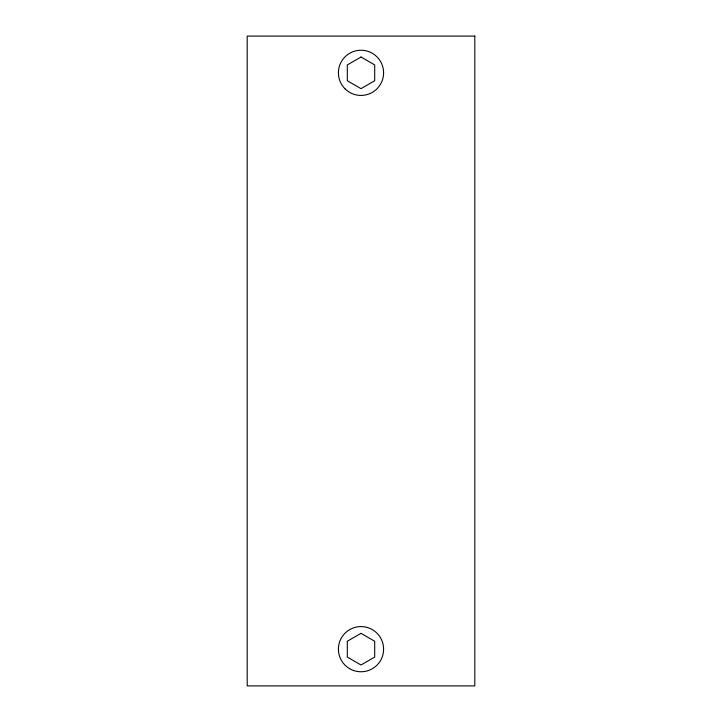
<?xml version="1.0" encoding="UTF-8"?>
<svg xmlns="http://www.w3.org/2000/svg" width="722" height="722" viewBox="0 0 722 722"><rect width="100%" height="100%" fill="white"/><g stroke="black" fill="none" stroke-linecap="round" stroke-linejoin="round"><path stroke-width="1.08" d="M361 57.011L347.3 64.917L347.3 80.738L361 88.653L374.7 80.738L374.7 64.917L361 57.011M361 633.347L347.3 641.262L347.3 657.083L361 664.989L374.7 657.083L374.7 641.262L361 633.347M474.805 36.1L247.195 36.1L247.195 685.9L474.805 685.9L474.805 36.1M349.701 668.743A22.599 22.599 0 0 0 383.599 649.168A22.599 22.599 0 0 0 349.701 629.602A22.599 22.599 0 0 0 349.701 668.743M345.017 88.806A22.599 22.599 0 0 0 382.831 78.68A22.599 22.599 0 0 0 355.152 51A22.599 22.599 0 0 0 345.017 88.806"/></g></svg>
